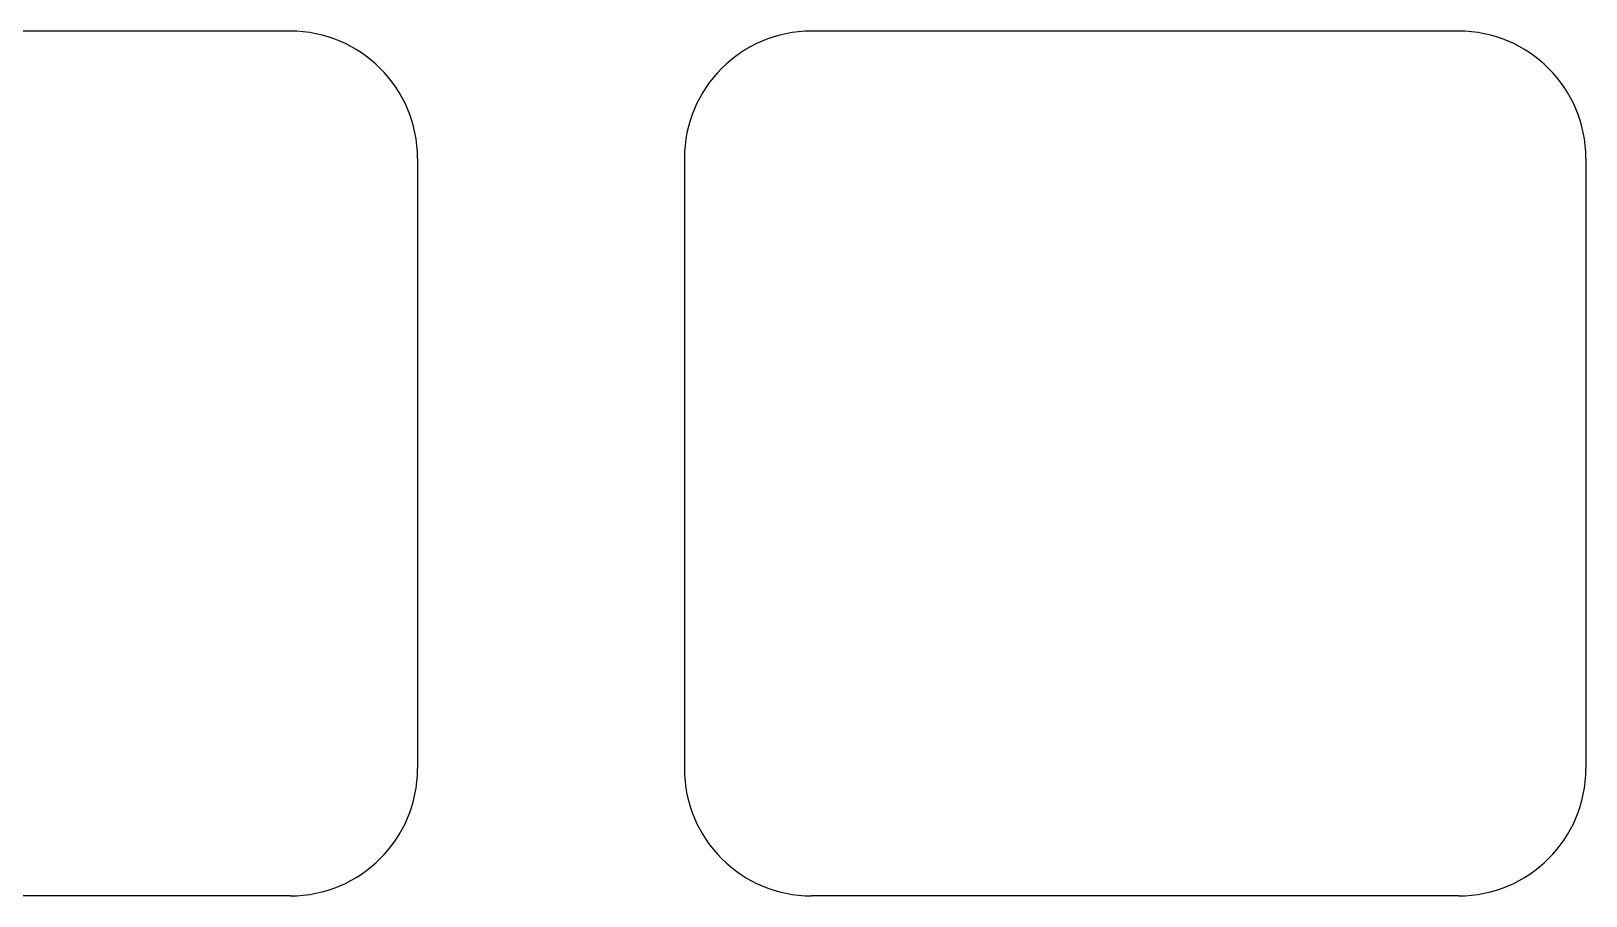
# Model space of a CAD drawing. Header units: millimetres. Extents: x -10 to 276, y -93 to 17.
# Drawn here: x 62.96 to 88.31, y -64.2 to -50.1 of the extents above; entities that cross this region are included whole.
import ezdxf

# ---------------------------------------------------------------- set-up
doc = ezdxf.new("R2010")
doc.units = ezdxf.units.MM
doc.layers.add('BLACK', color=7, linetype='CONTINUOUS')

msp = doc.modelspace()

# ---------------------------------------------------------------- linework, layer by layer
at = {"layer": 'BLACK', "linetype": 'Continuous'}
for p, q in [((67.1875, -50.1), (56.6375, -50.1)), ((86.2375, -50.1), (75.6875, -50.1)), ((69.2625, -52.175), (69.2625, -62.125)), ((73.6125, -52.175), (73.6125, -62.125)), ((88.3125, -52.175), (88.3125, -62.125)), ((67.1875, -64.2), (56.6375, -64.2)), ((86.2375, -64.2), (75.6875, -64.2))]:
    msp.add_line(p, q, dxfattribs=at)
at = {"layer": 'BLACK'}
for centre, start, end in [((67.1875, -52.175), 0, 90), ((75.6875, -52.175), 90, 180), ((86.2375, -52.175), 0, 90), ((67.1875, -62.125), 270, 0), ((75.6875, -62.125), 180, 270), ((86.2375, -62.125), 270, 0)]:
    msp.add_arc(centre, 2.075, start, end, dxfattribs=at)

doc.saveas('drawing.dxf')
